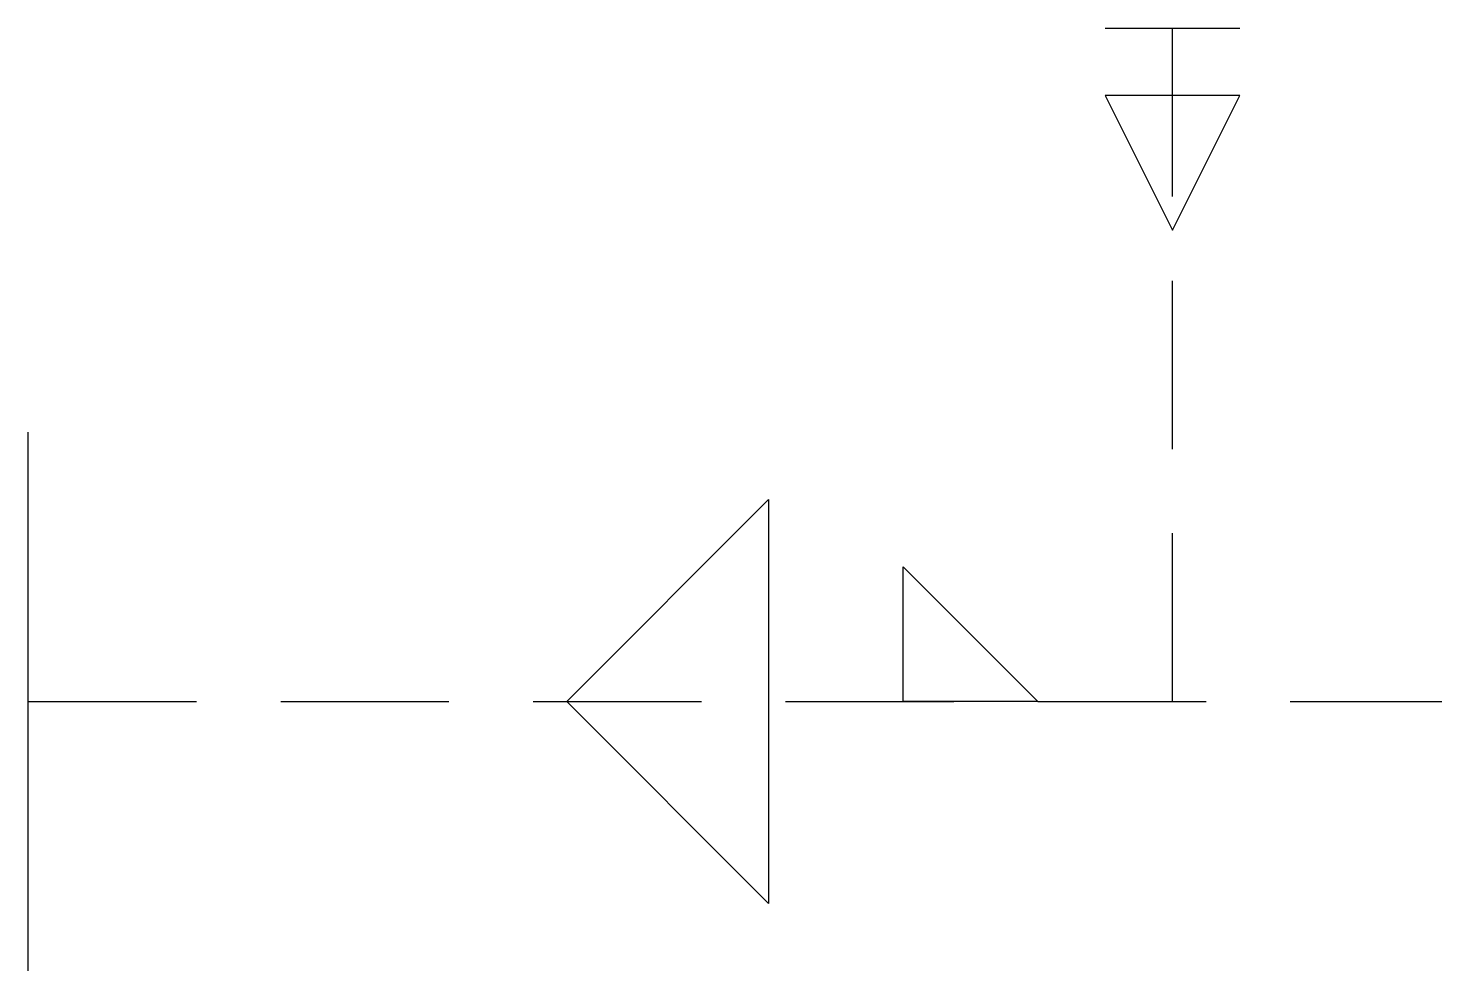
# Model space of a CAD drawing. Extents: x 1019.5 to 1030, y 1868 to 1875.
import ezdxf

# ---------------------------------------------------------------- set-up
doc = ezdxf.new("R2010")
doc.units = 0
doc.header["$LTSCALE"] = 10
doc.header["$MEASUREMENT"] = 0
doc.linetypes.add('DASHEDX2', pattern=[1.5, 1, -0.5])
doc.layers.get('0').update_dxf_attribs({"linetype": 'CONTINUOUS'})

msp = doc.modelspace()

# ---------------------------------------------------------------- linework, layer by layer
for points in [[(1027.5, 1875), (1028.5, 1875)], [(1019.5, 1868), (1019.5, 1872)]]:
    msp.add_lwpolyline(points)
at = {"linetype": 'DASHEDX2', "ltscale": 0.125}
for points in [[(1028, 1870), (1028, 1875)], [(1019.5, 1870), (1030, 1870)]]:
    msp.add_lwpolyline(points, dxfattribs=at)
for points in [[(1028.5, 1874.5), (1027.5, 1874.5), (1028, 1873.5), (1028.5, 1874.5)], [(1023.5, 1870), (1025, 1871.5), (1025, 1868.5), (1023.5, 1870)], [(1026, 1870), (1026, 1871), (1027, 1870), (1026, 1870)]]:
    msp.add_lwpolyline(points, close=True)

doc.saveas('drawing.dxf')
